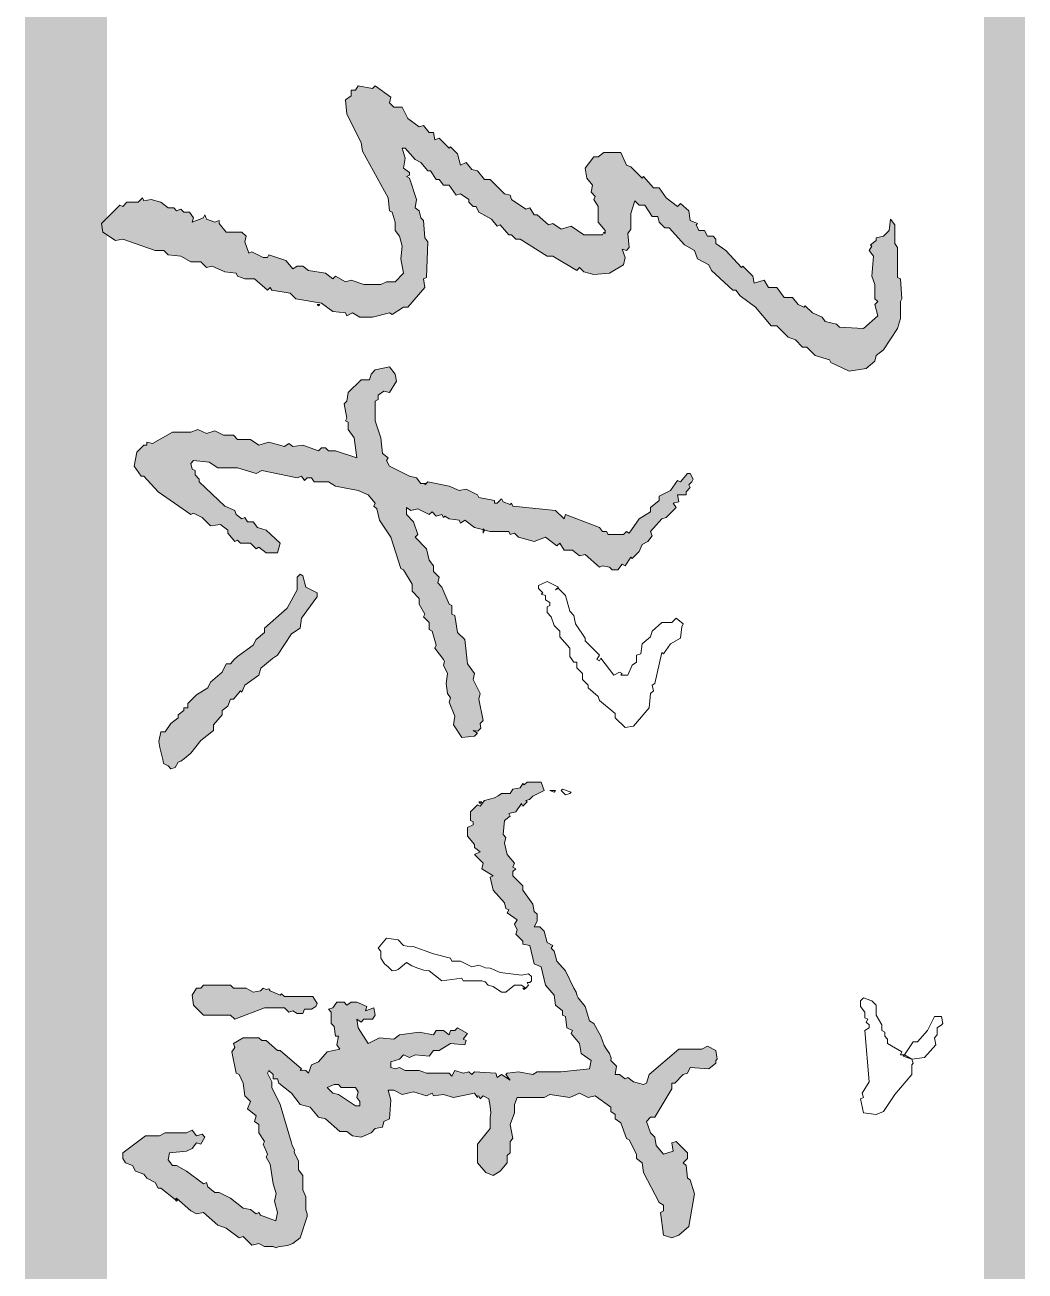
# Model space of a CAD drawing. Extents: x -518115 to 1124316, y -209821 to 1628073.
# Drawn here: x 1062371.8 to 1062585, y -173200 to -172934.7 of the extents above; entities that cross this region are included whole.
import ezdxf

# ---------------------------------------------------------------- set-up
doc = ezdxf.new("R2010")
doc.units = 0
doc.header["$LTSCALE"] = 1000
doc.header["$MEASUREMENT"] = 0
doc.layers.add('图框', color=140, linetype='Continuous')
doc.layers.add('签名', color=7, linetype='Continuous', lineweight=18)

# ---------------------------------------------------------------- blocks, each defined once
blk = doc.blocks.new('GFDDDDRG')
at = {"layer": '签名'}
h = blk.add_hatch(color=2, dxfattribs=at)
h.dxf.hatch_style = 1
h.paths.add_polyline_path([(897647.21, -158509.95), (897647.82, -158515.39), (897649.03, -158516), (897650.24, -158520.23), (897650.24, -158523.86), (897652.05, -158526.28), (897653.26, -158530.51), (897652.65, -158535.96), (897653.86, -158542.01), (897650.24, -158545.63), (897646.61, -158545.63), (897644.19, -158546.84), (897636.93, -158546.84), (897631.49, -158545.03), (897629.07, -158545.63), (897624.83, -158543.21), (897623.62, -158544.42), (897620.6, -158542.01), (897613.34, -158540.8), (897610.92, -158538.98), (897608.5, -158538.98), (897606.69, -158540.19), (897603.67, -158536.56), (897596.41, -158534.14), (897595.8, -158535.35), (897593.99, -158535.35), (897589.15, -158532.93), (897587.94, -158533.54), (897586.13, -158528.7), (897586.73, -158526.28), (897584.92, -158524.47), (897578.26, -158524.47), (897574.45, -158519.89), (897573.43, -158520.23), (897568.3, -158518.52), (897563.75, -158520.23), (897564.35, -158518.42), (897562.54, -158516), (897560.12, -158516), (897558.91, -158514.79), (897557.1, -158515.39), (897555.89, -158514.18), (897553.47, -158514.18), (897550.44, -158511.77), (897546.21, -158510.56), (897543.19, -158511.16), (897542.58, -158509.95), (897540.77, -158511.77), (897535.93, -158511.77), (897534.11, -158513.58), (897532.9, -158512.97), (897525.04, -158520.84), (897525.65, -158524.47), (897531.09, -158528.09), (897534.11, -158527.49), (897548.02, -158532.33), (897551.65, -158532.33), (897553.47, -158534.14), (897558.91, -158534.75), (897563.14, -158537.17), (897567.38, -158537.17), (897569.8, -158539.59), (897572.22, -158538.98), (897577.66, -158541.4), (897582.5, -158542.01), (897583.1, -158543.21), (897586.13, -158544.42), (897590.36, -158544.42), (897595.8, -158549.26), (897597.01, -158548.05), (897597.62, -158549.26), (897605.48, -158550.47), (897607.9, -158552.89), (897618.79, -158554.71), (897623.62, -158558.33), (897629.07, -158558.94), (897629.67, -158560.15), (897632.09, -158558.94), (897635.12, -158560.75), (897640.56, -158560.75), (897647.82, -158558.94), (897649.03, -158559.54), (897653.86, -158556.52), (897655.68, -158556.52), (897662.94, -158548.05), (897662.33, -158544.42), (897663.54, -158543.82), (897664.15, -158528.7), (897662.94, -158526.89), (897662.33, -158519.63), (897661.12, -158518.42), (897660.52, -158515.39), (897658.7, -158514.18), (897659.31, -158510.56), (897656.28, -158501.48), (897655.07, -158500.88), (897656.28, -158500.27), (897656.28, -158499.06), (897653.86, -158497.25), (897654.47, -158493.02), (897653.26, -158488.78), (897654.47, -158488.78), (897658.7, -158493.62), (897661.12, -158494.83), (897664.15, -158498.46), (897665.36, -158498.46), (897667.77, -158502.09), (897668.98, -158502.09), (897670.8, -158504.51), (897673.22, -158504.51), (897676.24, -158508.74), (897678.06, -158508.14), (897681.69, -158510.56), (897681.69, -158511.77), (897683.5, -158513.58), (897684.71, -158513.58), (897685.92, -158516), (897691.36, -158519.02), (897693.78, -158522.05), (897694.99, -158521.44), (897698.62, -158525.68), (897699.83, -158525.68), (897701.64, -158527.49), (897703.46, -158527.49), (897714.95, -158534.75), (897717.37, -158534.75), (897727.65, -158540.8), (897728.86, -158539.59), (897730.67, -158541.4), (897734.91, -158542.61), (897741.56, -158542.01), (897747.61, -158538.38), (897748.21, -158535.35), (897747, -158531.72), (897748.82, -158532.33), (897750.03, -158531.12), (897749.42, -158525.07), (897750.63, -158523.26), (897750.63, -158516.6), (897752.45, -158511.16), (897754.26, -158512.97), (897756.68, -158512.97), (897759.7, -158517.81), (897762.12, -158517.81), (897762.73, -158520.23), (897765.15, -158522.65), (897766.96, -158522.65), (897773.61, -158529.91), (897777.85, -158532.33), (897779.06, -158535.96), (897783.9, -158538.38), (897785.11, -158540.8), (897794.18, -158549.26), (897795.39, -158549.26), (897797.2, -158551.68), (897803.85, -158556.52), (897810.51, -158564.38), (897812.93, -158564.38), (897817.77, -158569.22), (897820.79, -158570.43), (897823.81, -158573.45), (897825.63, -158573.45), (897829.26, -158577.08), (897835.3, -158578.9), (897835.91, -158580.11), (897843.77, -158583.74), (897851.03, -158582.53), (897854.66, -158579.5), (897855.26, -158577.08), (897858.29, -158574.66), (897864.33, -158565.59), (897865.54, -158561.36), (897865.54, -158554.1), (897866.15, -158552.89), (897865.54, -158544.42), (897864.33, -158543.82), (897864.33, -158531.12), (897863.13, -158529.3), (897863.13, -158521.44), (897861.31, -158519.02), (897860.71, -158523.86), (897858.29, -158526.28), (897855.26, -158526.89), (897855.26, -158528.09), (897852.84, -158529.91), (897853.45, -158530.51), (897852.24, -158532.33), (897854.05, -158534.75), (897853.45, -158543.21), (897854.66, -158546.84), (897854.66, -158552.89), (897855.87, -158554.1), (897854.66, -158555.31), (897855.87, -158560.15), (897849.82, -158565.59), (897839.54, -158564.99), (897838.33, -158563.78), (897833.49, -158562.57), (897832.28, -158560.75), (897828.05, -158558.94), (897825.02, -158555.92), (897824.42, -158556.52), (897822, -158555.31), (897819.58, -158552.29), (897815.95, -158552.29), (897812.93, -158548.05), (897809.3, -158548.05), (897807.48, -158545.03), (897803.25, -158546.24), (897802.65, -158543.21), (897798.41, -158538.98), (897797.81, -158539.59), (897791.15, -158532.33), (897786.92, -158529.3), (897786.92, -158527.49), (897785.71, -158526.28), (897783.29, -158526.28), (897782.08, -158523.86), (897779.66, -158523.86), (897777.92, -158520.38), (897776.03, -158519.63), (897775.43, -158515.39), (897771.8, -158512.37), (897770.59, -158513.58), (897765.75, -158509.95), (897762.73, -158505.72), (897760.31, -158505.72), (897756.08, -158500.88), (897755.47, -158501.48), (897750.63, -158496.65), (897748.82, -158496.04), (897746.4, -158490.6), (897739.14, -158490.6), (897736.72, -158492.41), (897734.91, -158492.41), (897731.28, -158497.25), (897731.88, -158501.48), (897734.3, -158504.51), (897733.7, -158507.53), (897735.51, -158509.35), (897734.91, -158510.56), (897736.72, -158513.58), (897736.72, -158520.23), (897739.75, -158523.86), (897739.75, -158525.07), (897739.14, -158524.47), (897738.54, -158525.68), (897730.67, -158525.68), (897725.23, -158522.05), (897721, -158523.26), (897717.37, -158520.84), (897715.55, -158521.44), (897710.72, -158517.21), (897709.51, -158517.21), (897707.69, -158514.18), (897705.88, -158514.79), (897699.83, -158510.56), (897699.22, -158508.74), (897696.81, -158508.14), (897690.76, -158502.09), (897688.34, -158502.09), (897685.31, -158498.46), (897682.89, -158497.85), (897680.48, -158494.83), (897678.06, -158496.04), (897676.85, -158491.2), (897673.82, -158488.18), (897673.22, -158488.78), (897668.98, -158484.55), (897667.17, -158485.15), (897666.57, -158482.13), (897664.75, -158482.13), (897662.33, -158479.11), (897660.52, -158479.71), (897655.68, -158476.08), (897653.26, -158471.24), (897649.63, -158471.24), (897647.82, -158469.43), (897648.42, -158467.01), (897641.77, -158462.17), (897640.56, -158463.38), (897634.51, -158462.17), (897633.3, -158463.99), (897631.49, -158463.99), (897631.49, -158466.41), (897629.07, -158468.22), (897629.67, -158474.27), (897635.72, -158486.36), (897636.33, -158489.99)])
h = blk.add_hatch(color=2, dxfattribs=at)
h.dxf.hatch_style = 1
h.paths.add_polyline_path([(897647.82, -158624.26), (897646.61, -158621.84), (897647.21, -158620.63), (897644.79, -158618.81), (897644.19, -158612.16), (897641.77, -158604.9), (897641.77, -158596.44), (897642.98, -158595.83), (897642.98, -158594.02), (897645.4, -158592.2), (897647.82, -158592.81), (897650.84, -158587.97), (897650.24, -158584.95), (897647.82, -158581.92), (897641.77, -158583.13), (897639.95, -158584.95), (897639.35, -158587.37), (897635.72, -158587.37), (897630.28, -158592.81), (897629.67, -158596.44), (897628.46, -158597.65), (897629.67, -158603.69), (897629.07, -158604.9), (897630.28, -158605.51), (897630.28, -158608.53), (897632.7, -158612.16), (897633.91, -158620.63), (897624.83, -158617.61), (897621.81, -158617.61), (897620.6, -158616.4), (897618.79, -158616.4), (897617.58, -158617.61), (897610.92, -158615.19), (897606.69, -158615.79), (897604.88, -158614.58), (897603.06, -158615.79), (897596.41, -158613.98), (897592.17, -158615.19), (897588.55, -158612.77), (897583.1, -158612.77), (897581.29, -158610.95), (897577.05, -158610.95), (897573.43, -158609.14), (897569.8, -158610.35), (897566.17, -158608.53), (897563.14, -158609.74), (897555.28, -158609.74), (897546.81, -158614.58), (897544.4, -158613.98), (897544.4, -158615.19), (897543.19, -158615.19), (897540.16, -158618.21), (897538.95, -158624.26), (897541.98, -158628.49), (897543.19, -158628.49), (897549.23, -158635.14), (897563.14, -158644.82), (897564.35, -158644.22), (897567.98, -158646.03), (897571.61, -158649.66), (897575.85, -158649.05), (897578.87, -158651.47), (897578.87, -158652.68), (897581.89, -158656.31), (897583.1, -158655.71), (897584.31, -158656.92), (897588.55, -158656.92), (897590.97, -158659.34), (897592.17, -158658.73), (897595.2, -158661.15), (897600.04, -158661.15), (897601.25, -158656.92), (897595.2, -158651.47), (897591.57, -158650.26), (897589.76, -158647.85), (897587.34, -158647.85), (897586.13, -158646.03), (897584.92, -158646.64), (897582.5, -158644.82), (897581.89, -158643.01), (897577.66, -158641.19), (897566.77, -158630.91), (897566.77, -158629.7), (897564.96, -158627.89), (897564.96, -158626.07), (897563.75, -158625.47), (897563.14, -158623.05), (897564.35, -158621.84), (897571.01, -158622.44), (897574.64, -158624.86), (897583.1, -158624.86), (897590.97, -158627.28), (897593.38, -158626.07), (897608.5, -158629.1), (897610.32, -158628.49), (897611.53, -158630.31), (897612.74, -158629.1), (897614.55, -158629.1), (897615.76, -158630.91), (897621.81, -158630.91), (897624.83, -158632.73), (897634.51, -158634.54), (897638.74, -158636.35), (897641.77, -158639.98), (897641.16, -158641.19), (897642.37, -158642.4), (897643.58, -158647.24), (897648.42, -158654.5), (897652.65, -158667.8), (897653.86, -158668.41), (897657.49, -158674.46), (897657.49, -158677.48), (897660.52, -158680.5), (897660.52, -158682.92), (897662.94, -158687.16), (897662.33, -158688.37), (897664.75, -158690.79), (897664.75, -158693.81), (897665.96, -158694.41), (897667.77, -158700.46), (897667.17, -158701.67), (897671.28, -158707.16), (897670.8, -158708.93), (897672.61, -158712.56), (897672.01, -158716.79), (897672.61, -158721.03), (897673.82, -158722.84), (897673.22, -158724.65), (897675.64, -158730.7), (897675.03, -158734.33), (897678.66, -158739.77), (897684.1, -158739.17), (897685.31, -158737.96), (897683.5, -158736.75), (897685.52, -158737.05), (897686.73, -158735.84), (897686.52, -158733.73), (897687.73, -158732.52), (897685.92, -158723.45), (897686.52, -158721.03), (897683.5, -158714.98), (897684.1, -158712.56), (897681.08, -158708.33), (897679.87, -158698.04), (897676.85, -158695.02), (897675.64, -158687.76), (897674.43, -158687.16), (897674.43, -158683.53), (897673.22, -158682.92), (897670.19, -158675.67), (897668.38, -158673.85), (897668.98, -158671.43), (897666.57, -158669.01), (897666.57, -158666.59), (897664.75, -158664.17), (897663.54, -158659.34), (897658.7, -158654.5), (897659.91, -158653.29), (897658.1, -158647.85), (897655.07, -158644.82), (897655.07, -158641.8), (897656.89, -158643.01), (897659.91, -158642.4), (897664.75, -158644.82), (897665.96, -158643.61), (897667.77, -158645.43), (897670.19, -158644.82), (897670.8, -158646.03), (897671.4, -158645.43), (897673.22, -158646.64), (897677.45, -158647.24), (897678.06, -158648.45), (897679.87, -158647.24), (897684.1, -158650.26), (897687.73, -158651.25), (897687.73, -158650.87), (897688.26, -158651.4), (897690.76, -158652.08), (897698.62, -158652.08), (897699.22, -158653.29), (897701.04, -158652.68), (897702.85, -158654.5), (897709.51, -158656.31), (897714.34, -158654.5), (897719.18, -158658.13), (897720.39, -158656.92), (897722.21, -158659.94), (897725.84, -158659.94), (897728.86, -158662.36), (897731.28, -158661.76), (897737.33, -158667.2), (897738.54, -158666.59), (897741.56, -158667.2), (897742.77, -158668.41), (897745.19, -158668.41), (897747, -158665.99), (897748.21, -158666.59), (897750.63, -158662.97), (897751.24, -158663.57), (897754.26, -158660.55), (897755.47, -158657.52), (897757.89, -158656.31), (897759.7, -158653.89), (897759.1, -158652.08), (897763.94, -158646.64), (897765.75, -158646.03), (897769.99, -158641.8), (897768.78, -158639.98), (897771.2, -158639.38), (897770.59, -158636.35), (897774.22, -158636.35), (897774.22, -158635.14), (897776.03, -158633.33), (897775.43, -158632.12), (897776.64, -158630.91), (897777.24, -158629.7), (897776.03, -158627.28), (897774.82, -158627.28), (897771.8, -158630.91), (897770.59, -158630.31), (897767.57, -158634.54), (897762.73, -158636.96), (897762.73, -158638.77), (897759.1, -158641.8), (897759.1, -158643.61), (897754.26, -158646.64), (897750.03, -158652.68), (897748.82, -158652.08), (897747.61, -158653.29), (897740.96, -158653.29), (897740.35, -158652.08), (897738.54, -158652.08), (897737.33, -158650.26), (897722.81, -158644.82), (897722.21, -158646.64), (897718.58, -158643.01), (897700.43, -158641.19), (897699.83, -158639.98), (897699.22, -158640.59), (897694.9, -158638.86), (897693.78, -158639.98), (897692.57, -158639.98), (897692.57, -158638.77), (897685.92, -158637.56), (897685.31, -158636.35), (897680.48, -158633.93), (897677.45, -158634.54), (897673.22, -158632.73), (897664.15, -158630.91), (897663.54, -158631.52), (897661.12, -158631.52), (897659.31, -158629.1), (897656.28, -158628.49)])
h = blk.add_hatch(color=2, dxfattribs=at)
h.dxf.hatch_style = 1
h.paths.add_polyline_path([(897570.4, -158718.61), (897565.56, -158721.63), (897561.93, -158725.26), (897561.93, -158727.07), (897560.12, -158727.07), (897560.12, -158728.28), (897557.7, -158730.1), (897557.7, -158731.31), (897554.68, -158733.73), (897552.26, -158737.36), (897550.44, -158737.36), (897549.55, -158741.49), (897550.01, -158744.04), (897551.23, -158749.19), (897551.54, -158750.78), (897553.47, -158751.87), (897554.68, -158753.08), (897556.49, -158752.48), (897557.76, -158750.21), (897558.94, -158749.83), (897560.4, -158748.75), (897563.14, -158746.43), (897567.38, -158740.98), (897572.82, -158736.75), (897572.82, -158734.33), (897576.45, -158730.1), (897576.45, -158728.28), (897578.87, -158726.47), (897580.08, -158723.45), (897581.29, -158723.45), (897584.31, -158719.82), (897584.92, -158720.42), (897586.13, -158717.4), (897592.17, -158713.16), (897593, -158710.28), (897594.59, -158708.93), (897598, -158706.16), (897600.04, -158704.7), (897606.09, -158695.62), (897609.71, -158693.21), (897610.32, -158688.97), (897616.97, -158679.66), (897616.97, -158678.09), (897612.13, -158675.67), (897610.92, -158670.83), (897609.71, -158670.22), (897608.5, -158671.43), (897608.5, -158676.88), (897604.27, -158684.74), (897594.59, -158693.21), (897594.59, -158695.02), (897590.97, -158698.04), (897589.76, -158700.46), (897583.1, -158705.3), (897581.56, -158706.56), (897580.08, -158708.33), (897578.26, -158708.33), (897576.45, -158711.95), (897571.61, -158716.19)])
h = blk.add_hatch(color=2, dxfattribs=at)
h.dxf.hatch_style = 1
h.paths.add_polyline_path([(897743.98, -158900.28), (897743.98, -158902.09), (897746.4, -158903.91), (897748.82, -158910.56), (897750.03, -158911.16), (897753.05, -158917.21), (897753.05, -158919.03), (897755.47, -158920.84), (897756.08, -158925.07), (897762.73, -158937.78), (897764.54, -158938.99), (897764.54, -158941.4), (897763.33, -158942.01), (897764.54, -158951.69), (897768.17, -158952.9), (897771.2, -158951.69), (897775.43, -158948.06), (897777.85, -158934.15), (897776.03, -158928.1), (897774.82, -158927.49), (897774.22, -158922.05), (897773.01, -158920.84), (897774.82, -158919.03), (897774.82, -158916.61), (897769.99, -158911.77), (897768.17, -158912.37), (897768.78, -158916), (897764.54, -158917.21), (897761.52, -158913.58), (897760.91, -158909.95), (897759.1, -158908.14), (897757.29, -158903.3), (897759.1, -158901.49), (897760.91, -158901.49), (897768.17, -158889.39), (897768.17, -158886.97), (897769.38, -158886.97), (897773.01, -158883.34), (897774.82, -158882.74), (897776.03, -158880.32), (897783.9, -158880.92), (897786.92, -158878.51), (897786.92, -158877.3), (897787.53, -158876.69), (897786.92, -158873.06), (897783.29, -158871.25), (897780.87, -158872.46), (897771.2, -158872.46), (897758.49, -158883.34), (897757.29, -158886.97), (897756.08, -158887.58), (897751.84, -158886.37), (897749.42, -158884.55), (897748.21, -158885.16), (897745.79, -158883.34), (897743.98, -158883.34), (897744.58, -158879.71), (897742.17, -158877.3), (897742.24, -158876.31), (897741.56, -158874.27), (897740.35, -158872.46), (897739.25, -158870.87), (897737.93, -158867.01), (897734.91, -158861.57), (897733.09, -158860.36), (897731.28, -158854.31), (897728.25, -158850.68), (897727.86, -158849.8), (897727.39, -158848.16), (897726.44, -158846.45), (897722.81, -158839.19), (897719.18, -158834.96), (897717.97, -158830.73), (897716.76, -158829.52), (897717.37, -158828.31), (897714.95, -158827.1), (897713.74, -158822.26), (897711.93, -158820.44), (897709.51, -158820.44), (897710.72, -158818.03), (897710.72, -158815), (897709.51, -158813.79), (897708.9, -158810.77), (897704.67, -158804.72), (897704.67, -158802.91), (897700.43, -158798.67), (897700.43, -158796.86), (897701.64, -158795.65), (897700.43, -158795.04), (897701.04, -158793.23), (897698.01, -158789.6), (897696.81, -158784.76), (897697.41, -158782.34), (897696.2, -158781.13), (897696.81, -158775.08), (897699.22, -158773.27), (897698.62, -158772.06), (897701.64, -158771.46), (897703.57, -158769.26), (897704.67, -158769.04), (897706.48, -158767.22), (897705.88, -158766.62), (897707.43, -158766.1), (897708.9, -158764.8), (897713.74, -158762.38), (897712.53, -158758.75), (897706.48, -158758.75), (897705.27, -158759.96), (897704.67, -158759.36), (897703.46, -158761.17), (897700.43, -158761.78), (897699.22, -158763.59), (897695.6, -158763.59), (897693.98, -158764.68), (897692.57, -158765.41), (897688.34, -158766.62), (897686.52, -158769.04), (897685.31, -158768.43), (897682.29, -158771.46), (897682.29, -158775.08), (897683.5, -158775.69), (897683.5, -158776.9), (897681.08, -158778.11), (897681.08, -158781.74), (897684.1, -158785.37), (897684.1, -158786.58), (897686.52, -158788.39), (897684.1, -158789.6), (897687.73, -158793.23), (897687.13, -158795.65), (897691.97, -158798.67), (897690.76, -158799.28), (897691.97, -158804.72), (897696.81, -158810.16), (897697.41, -158812.58), (897698.62, -158813.19), (897698.01, -158814.4), (897702.25, -158817.42), (897701.04, -158819.23), (897702.25, -158821.65), (897701.64, -158823.47), (897704.67, -158826.49), (897704.67, -158827.7), (897707.69, -158828.31), (897709.51, -158836.17), (897712.53, -158837.38), (897714.34, -158845.24), (897717.97, -158849.47), (897718.58, -158853.71), (897721.6, -158856.13), (897721.6, -158857.94), (897722.81, -158858.55), (897723.42, -158863.39), (897725.84, -158864.59), (897725.23, -158865.8), (897728.86, -158870.04), (897729.46, -158874.27), (897733.7, -158877.3), (897733.09, -158880.92), (897721, -158882.13), (897710.72, -158882.13), (897708.9, -158883.34), (897702.85, -158882.13), (897698.01, -158882.74), (897697.41, -158883.34), (897699.22, -158885.76), (897695.6, -158883.34), (897693.78, -158884.55), (897693.18, -158882.74), (897684.1, -158882.13), (897682.89, -158883.34), (897681.69, -158882.13), (897679.27, -158882.74), (897675.64, -158881.53), (897674.43, -158883.95), (897673.22, -158882.74), (897663.54, -158882.74), (897660.52, -158881.53), (897654.47, -158881.53), (897652.05, -158880.32), (897650.24, -158880.92), (897648.42, -158880.32), (897648.42, -158877.9), (897652.05, -158876.69), (897653.86, -158874.88), (897656.28, -158876.09), (897658.7, -158874.88), (897664.75, -158875.48), (897666.57, -158873.06), (897668.98, -158873.06), (897673.82, -158870.04), (897679.87, -158870.64), (897680.48, -158868.83), (897679.27, -158868.22), (897681.08, -158865.8), (897676.85, -158863.39), (897675.64, -158864.59), (897673.82, -158864.59), (897673.22, -158866.41), (897670.8, -158864.59), (897667.77, -158864.59), (897666.57, -158866.41), (897660.52, -158865.2), (897652.05, -158866.41), (897649.63, -158868.22), (897643.58, -158867.62), (897638.74, -158870.04), (897634.51, -158863.39), (897633.91, -158859.76), (897635.72, -158860.97), (897636.93, -158859.76), (897640.56, -158859.76), (897641.77, -158857.94), (897641.16, -158854.92), (897637.53, -158856.13), (897638.14, -158854.31), (897633.91, -158852.5), (897631.49, -158852.5), (897629.67, -158853.71), (897628.46, -158852.5), (897625.44, -158852.5), (897623.62, -158854.92), (897621.81, -158855.52), (897623.02, -158856.73), (897623.02, -158861.57), (897624.23, -158862.78), (897624.83, -158867.01), (897626.04, -158867.01), (897625.44, -158870.64), (897626.65, -158872.46), (897621.21, -158873.67), (897617.58, -158877.9), (897614.55, -158879.11), (897613.34, -158882.74), (897612.13, -158881.53), (897611.48, -158881.4), (897610.25, -158880.86), (897610.32, -158880.92), (897609.71, -158881.53), (897610.25, -158880.86), (897601.25, -158873.06), (897600.04, -158873.06), (897595.2, -158868.83), (897593.38, -158868.83), (897592.17, -158867.62), (897585.52, -158867.62), (897581.29, -158870.04), (897581.89, -158871.85), (897580.68, -158873.67), (897582.5, -158882.74), (897583.71, -158883.34), (897585.52, -158886.97), (897586.13, -158892.42), (897588.55, -158894.83), (897587.34, -158897.86), (897590.97, -158900.88), (897590.36, -158903.3), (897592.17, -158904.51), (897592.17, -158908.14), (897594.59, -158911.77), (897593.99, -158912.98), (897595.8, -158917.21), (897595.2, -158918.42), (897597.01, -158921.45), (897598.14, -158929.31), (897598.22, -158929.31), (897598.15, -158929.38), (897598.22, -158929.91), (897599.49, -158933.91), (897598.83, -158937.17), (897600.04, -158942.01), (897599.43, -158945.64), (897592.78, -158943.22), (897592.17, -158942.01), (897590.97, -158942.61), (897588.55, -158940.8), (897585.52, -158940.19), (897580.08, -158935.96), (897575.24, -158933.54), (897573.43, -158933.54), (897570.4, -158931.12), (897569.8, -158929.31), (897568.59, -158929.91), (897561.33, -158924.47), (897557.1, -158922.05), (897555.28, -158922.05), (897553.47, -158919.63), (897554.07, -158916.61), (897561.33, -158916), (897563.75, -158914.79), (897565.56, -158912.37), (897567.38, -158912.98), (897569.19, -158909.95), (897567.98, -158908.75), (897565.56, -158909.35), (897563.75, -158906.93), (897561.33, -158908.14), (897552.26, -158908.14), (897549.84, -158909.35), (897543.79, -158909.35), (897534.11, -158916.61), (897534.11, -158919.03), (897535.32, -158920.84), (897538.35, -158922.05), (897539.56, -158924.47), (897543.19, -158925.68), (897544.4, -158927.49), (897548.02, -158929.31), (897549.23, -158931.73), (897550.44, -158931.73), (897556.49, -158936.57), (897557.1, -158935.96), (897563.14, -158941.4), (897565.56, -158942.61), (897568.59, -158942.01), (897574.64, -158947.45), (897578.26, -158948.66), (897583.71, -158952.9), (897585.52, -158952.29), (897589.15, -158955.92), (897592.17, -158955.31), (897594.59, -158956.52), (897598.22, -158956.52), (897599.38, -158957.12), (897600.31, -158956.71), (897601.25, -158956.52), (897604.33, -158956.14), (897606.69, -158955.31), (897609.71, -158952.9), (897612.74, -158943.82), (897612.74, -158942.61), (897612.15, -158940.98), (897612.13, -158940.19), (897612.13, -158935.36), (897610.92, -158932.33), (897610.92, -158926.28), (897609.11, -158923.87), (897609.11, -158920.24), (897607.29, -158916.61), (897607.18, -158916.17), (897607.29, -158915.4), (897606.32, -158913.52), (897606.09, -158912.37), (897601.25, -158896.04), (897597.62, -158888.79), (897597.62, -158886.37), (897595.8, -158882.74), (897596.41, -158881.53), (897598.22, -158883.34), (897598.22, -158885.16), (897600.04, -158885.16), (897600.64, -158886.97), (897606.09, -158891.21), (897609.71, -158896.04), (897613.95, -158897.25), (897617.58, -158901.49), (897620.6, -158902.09), (897626.65, -158907.54), (897629.67, -158907.54), (897632.09, -158909.35), (897635.72, -158909.95), (897639.95, -158908.14), (897641.77, -158906.33), (897644.79, -158905.72), (897645.4, -158903.3), (897647.82, -158902.09), (897648.42, -158894.23), (897647.21, -158890), (897649.63, -158890), (897653.26, -158891.81), (897658.1, -158890.6), (897663.54, -158892.42), (897665.96, -158891.21), (897666.57, -158892.42), (897670.8, -158891.81), (897675.03, -158893.02), (897684.1, -158891.21), (897685.31, -158893.02), (897686.52, -158893.63), (897687.73, -158892.42), (897690.15, -158893.63), (897690.73, -158896.79), (897690.96, -158899.72), (897690.76, -158901.49), (897690.76, -158906.33), (897685.31, -158912.98), (897685.31, -158920.84), (897688.94, -158925.07), (897691.97, -158926.28), (897694.99, -158924.47), (897698.01, -158920.84), (897698.01, -158917.82), (897699.22, -158916.61), (897699.22, -158911.77), (897700.43, -158910.56), (897699.22, -158904.51), (897701.04, -158899.67), (897701.04, -158896.04), (897702.25, -158893.02), (897713.74, -158893.02), (897716.16, -158891.81), (897724.63, -158893.02), (897728.86, -158891.21), (897732.49, -158893.02), (897735.51, -158892.42), (897742.17, -158897.25), (897742.17, -158899.07)])
h.paths.add_polyline_path([(897635.12, -158896.65), (897633.3, -158896.65), (897626.04, -158891.81), (897623.62, -158891.21), (897621.21, -158888.79), (897624.23, -158887.58), (897626.04, -158887.58), (897627.25, -158888.79), (897633.3, -158888.79), (897634.51, -158890.6), (897633.91, -158893.02), (897635.12, -158894.83)], flags=16)
h = blk.add_hatch(color=2, dxfattribs=at)
h.dxf.hatch_style = 1
h.paths.add_polyline_path([(897581.29, -158846.45), (897580.08, -158845.24), (897568.59, -158845.24), (897567.38, -158846.45), (897565.56, -158846.45), (897563.75, -158849.47), (897564.35, -158853.71), (897568.59, -158857.94), (897580.08, -158857.94), (897581.89, -158859.76), (897594.59, -158854.92), (897603.06, -158854.92), (897604.88, -158856.73), (897606.69, -158856.13), (897608.5, -158857.34), (897610.92, -158857.34), (897611.53, -158855.52), (897614.55, -158855.52), (897616.37, -158854.31), (897616.97, -158853.1), (897615.16, -158850.08), (897603.06, -158850.08), (897601.85, -158848.87), (897601.25, -158849.47), (897595.45, -158846.99), (897595.2, -158847.06), (897593.99, -158846.45), (897592.78, -158847.66), (897589.76, -158848.27), (897586.73, -158846.45)])
at = {"layer": '图框'}
for points, const_width in [([(897509.95, -156001.93), (897509.95, -159501.93)], 35), ([(897909.95, -156001.93), (897909.95, -159501.93)], 17.5)]:
    blk.add_lwpolyline(points, dxfattribs=dict(at, const_width=const_width))
at = {"layer": '签名', "color": 2, "elevation": 4852497.23}
for points in [[(897865.54, -158554.1), (897866.15, -158552.89), (897865.54, -158544.42), (897864.33, -158543.82), (897864.33, -158531.12), (897863.13, -158529.3), (897863.13, -158521.44), (897861.31, -158519.02), (897860.71, -158523.86), (897858.29, -158526.28), (897855.26, -158526.89), (897855.26, -158528.09), (897852.84, -158529.91), (897853.45, -158530.51), (897852.24, -158532.33), (897854.05, -158534.75), (897853.45, -158543.21), (897854.66, -158546.84), (897854.66, -158552.89), (897855.87, -158554.1), (897854.66, -158555.31), (897855.87, -158560.15), (897849.82, -158565.59), (897839.54, -158564.99), (897838.33, -158563.78), (897833.49, -158562.57), (897832.28, -158560.75), (897828.05, -158558.94), (897825.02, -158555.92), (897824.42, -158556.52), (897822, -158555.31), (897819.58, -158552.29), (897815.95, -158552.29), (897812.93, -158548.05), (897809.3, -158548.05), (897807.48, -158545.03), (897803.25, -158546.24), (897802.65, -158543.21), (897798.41, -158538.98), (897797.81, -158539.59), (897791.15, -158532.33), (897786.92, -158529.3), (897786.92, -158527.49), (897785.71, -158526.28), (897783.29, -158526.28), (897782.08, -158523.86), (897779.66, -158523.86), (897778.45, -158521.44), (897779.06, -158520.84), (897776.03, -158519.63), (897775.43, -158515.39), (897771.8, -158512.37), (897770.59, -158513.58), (897765.75, -158509.95), (897762.73, -158505.72), (897760.31, -158505.72), (897756.08, -158500.88), (897755.47, -158501.48), (897750.63, -158496.65), (897748.82, -158496.04), (897746.4, -158490.6), (897739.14, -158490.6), (897736.72, -158492.41), (897734.91, -158492.41), (897731.28, -158497.25), (897731.88, -158501.48), (897734.3, -158504.51), (897733.7, -158507.53), (897735.51, -158509.35), (897734.91, -158510.56), (897736.72, -158513.58), (897736.72, -158520.23), (897739.75, -158523.86), (897739.75, -158525.07), (897739.14, -158524.47), (897738.54, -158525.68), (897730.67, -158525.68), (897725.23, -158522.05), (897721, -158523.26), (897717.37, -158520.84), (897715.55, -158521.44), (897710.72, -158517.21), (897709.51, -158517.21), (897707.69, -158514.18), (897705.88, -158514.79), (897699.83, -158510.56), (897699.22, -158508.74), (897696.81, -158508.14), (897690.76, -158502.09), (897688.34, -158502.09), (897685.31, -158498.46), (897682.89, -158497.85), (897680.48, -158494.83), (897678.06, -158496.04), (897676.85, -158491.2), (897673.82, -158488.18), (897673.22, -158488.78), (897668.98, -158484.55), (897667.17, -158485.15), (897666.57, -158482.13), (897664.75, -158482.13), (897662.33, -158479.11), (897660.52, -158479.71), (897655.68, -158476.08), (897653.26, -158471.24), (897649.63, -158471.24), (897647.82, -158469.43), (897648.42, -158467.01), (897641.77, -158462.17), (897640.56, -158463.38), (897634.51, -158462.17), (897633.3, -158463.99), (897631.49, -158463.99), (897631.49, -158466.41), (897629.07, -158468.22), (897629.67, -158474.27), (897635.72, -158486.36), (897636.33, -158489.99), (897647.21, -158509.95), (897647.82, -158515.39), (897649.03, -158516), (897650.24, -158520.23), (897650.24, -158523.86), (897652.05, -158526.28), (897653.26, -158530.51), (897652.65, -158535.96), (897653.86, -158542.01), (897650.24, -158545.63), (897646.61, -158545.63), (897644.19, -158546.84), (897636.93, -158546.84), (897631.49, -158545.03), (897629.07, -158545.63), (897624.83, -158543.21), (897623.62, -158544.42), (897620.6, -158542.01), (897613.34, -158540.8), (897610.92, -158538.98), (897608.5, -158538.98), (897606.69, -158540.19), (897603.67, -158536.56), (897596.41, -158534.14), (897595.8, -158535.35), (897593.99, -158535.35), (897589.15, -158532.93), (897587.94, -158533.54), (897586.13, -158528.7), (897586.73, -158526.28), (897584.92, -158524.47), (897578.26, -158524.47), (897575.24, -158520.84), (897575.24, -158519.63), (897573.43, -158520.23), (897569.8, -158519.02), (897569.19, -158517.21), (897568.59, -158518.42), (897563.75, -158520.23), (897564.35, -158518.42), (897562.54, -158516), (897560.12, -158516), (897558.91, -158514.79), (897557.1, -158515.39), (897555.89, -158514.18), (897553.47, -158514.18), (897550.44, -158511.77), (897546.21, -158510.56), (897543.19, -158511.16), (897542.58, -158509.95), (897540.77, -158511.77), (897535.93, -158511.77), (897534.11, -158513.58), (897532.9, -158512.97), (897525.04, -158520.84), (897525.65, -158524.47), (897531.09, -158528.09), (897534.11, -158527.49), (897548.02, -158532.33), (897551.65, -158532.33), (897553.47, -158534.14), (897558.91, -158534.75), (897563.14, -158537.17), (897567.38, -158537.17), (897569.8, -158539.59), (897572.22, -158538.98), (897577.66, -158541.4), (897582.5, -158542.01), (897583.1, -158543.21), (897586.13, -158544.42), (897590.36, -158544.42), (897595.8, -158549.26), (897597.01, -158548.05), (897597.62, -158549.26), (897605.48, -158550.47), (897607.9, -158552.89), (897618.79, -158554.71), (897623.62, -158558.33), (897629.07, -158558.94), (897629.67, -158560.15), (897632.09, -158558.94), (897635.12, -158560.75), (897640.56, -158560.75), (897647.82, -158558.94), (897649.03, -158559.54), (897653.86, -158556.52), (897655.68, -158556.52), (897662.94, -158548.05), (897662.33, -158544.42), (897663.54, -158543.82), (897664.15, -158528.7), (897662.94, -158526.89), (897662.33, -158519.63), (897661.12, -158518.42), (897660.52, -158515.39), (897658.7, -158514.18), (897659.31, -158510.56), (897656.28, -158501.48), (897655.07, -158500.88), (897656.28, -158500.27), (897656.28, -158499.06), (897653.86, -158497.25), (897654.47, -158493.02), (897653.26, -158488.78), (897654.47, -158488.78), (897658.7, -158493.62), (897661.12, -158494.83), (897664.15, -158498.46), (897665.36, -158498.46), (897667.77, -158502.09), (897668.98, -158502.09), (897670.8, -158504.51), (897673.22, -158504.51), (897676.24, -158508.74), (897678.06, -158508.14), (897681.69, -158510.56), (897681.69, -158511.77), (897683.5, -158513.58), (897684.71, -158513.58), (897685.92, -158516), (897691.36, -158519.02), (897693.78, -158522.05), (897694.99, -158521.44), (897698.62, -158525.68), (897699.83, -158525.68), (897701.64, -158527.49), (897703.46, -158527.49), (897714.95, -158534.75), (897717.37, -158534.75), (897727.65, -158540.8), (897728.86, -158539.59), (897730.67, -158541.4), (897734.91, -158542.61), (897741.56, -158542.01), (897747.61, -158538.38), (897748.21, -158535.35), (897747, -158531.72), (897748.82, -158532.33), (897750.03, -158531.12), (897749.42, -158525.07), (897750.63, -158523.26), (897750.63, -158516.6), (897752.45, -158511.16), (897754.26, -158512.97), (897756.68, -158512.97), (897759.7, -158517.81), (897762.12, -158517.81), (897762.73, -158520.23), (897765.15, -158522.65), (897766.96, -158522.65), (897773.61, -158529.91), (897777.85, -158532.33), (897779.06, -158535.96), (897783.9, -158538.38), (897785.11, -158540.8), (897794.18, -158549.26), (897795.39, -158549.26), (897797.2, -158551.68), (897803.85, -158556.52), (897810.51, -158564.38), (897812.93, -158564.38), (897817.77, -158569.22), (897820.79, -158570.43), (897823.81, -158573.45), (897825.63, -158573.45), (897829.26, -158577.08), (897835.3, -158578.9), (897835.91, -158580.11), (897843.77, -158583.74), (897851.03, -158582.53), (897854.66, -158579.5), (897855.26, -158577.08), (897858.29, -158574.66), (897864.33, -158565.59), (897865.54, -158561.36), (897865.54, -158554.1)], [(897617.58, -158555.92), (897618.18, -158555.31), (897616.97, -158555.31), (897617.58, -158555.92)], [(897776.64, -158630.91), (897777.24, -158629.7), (897776.03, -158627.28), (897774.82, -158627.28), (897771.8, -158630.91), (897770.59, -158630.31), (897767.57, -158634.54), (897762.73, -158636.96), (897762.73, -158638.77), (897759.1, -158641.8), (897759.1, -158643.61), (897754.26, -158646.64), (897750.03, -158652.68), (897748.82, -158652.08), (897747.61, -158653.29), (897740.96, -158653.29), (897740.35, -158652.08), (897738.54, -158652.08), (897737.33, -158650.26), (897722.81, -158644.82), (897722.21, -158646.64), (897718.58, -158643.01), (897700.43, -158641.19), (897699.83, -158639.98), (897699.22, -158640.59), (897696.2, -158639.38), (897695.6, -158638.17), (897693.78, -158639.98), (897692.57, -158639.98), (897692.57, -158638.77), (897685.92, -158637.56), (897685.31, -158636.35), (897680.48, -158633.93), (897677.45, -158634.54), (897673.22, -158632.73), (897664.15, -158630.91), (897662.94, -158632.12), (897662.94, -158632.12), (897663.54, -158631.52), (897661.12, -158631.52), (897659.31, -158629.1), (897656.28, -158628.49), (897647.82, -158624.26), (897646.61, -158621.84), (897647.21, -158620.63), (897644.79, -158618.81), (897644.19, -158612.16), (897641.77, -158604.9), (897641.77, -158596.44), (897642.98, -158595.83), (897642.98, -158594.02), (897645.4, -158592.2), (897647.82, -158592.81), (897650.84, -158587.97), (897650.24, -158584.95), (897647.82, -158581.92), (897641.77, -158583.13), (897639.95, -158584.95), (897639.35, -158587.37), (897635.72, -158587.37), (897630.28, -158592.81), (897629.67, -158596.44), (897628.46, -158597.65), (897629.67, -158603.69), (897629.07, -158604.9), (897630.28, -158605.51), (897630.28, -158608.53), (897632.7, -158612.16), (897633.91, -158620.63), (897624.83, -158617.61), (897621.81, -158617.61), (897620.6, -158616.4), (897618.79, -158616.4), (897617.58, -158617.61), (897610.92, -158615.19), (897606.69, -158615.79), (897604.88, -158614.58), (897603.06, -158615.79), (897596.41, -158613.98), (897592.17, -158615.19), (897588.55, -158612.77), (897583.1, -158612.77), (897581.29, -158610.95), (897577.05, -158610.95), (897573.43, -158609.14), (897569.8, -158610.35), (897566.17, -158608.53), (897563.14, -158609.74), (897555.28, -158609.74), (897546.81, -158614.58), (897544.4, -158613.98), (897544.4, -158615.19), (897543.19, -158615.19), (897540.16, -158618.21), (897538.95, -158624.26), (897541.98, -158628.49), (897543.19, -158628.49), (897549.23, -158635.14), (897563.14, -158644.82), (897564.35, -158644.22), (897567.98, -158646.03), (897571.61, -158649.66), (897575.85, -158649.05), (897578.87, -158651.47), (897578.87, -158652.68), (897581.89, -158656.31), (897583.1, -158655.71), (897584.31, -158656.92), (897588.55, -158656.92), (897590.97, -158659.34), (897592.17, -158658.73), (897595.2, -158661.15), (897600.04, -158661.15), (897601.25, -158656.92), (897595.2, -158651.47), (897591.57, -158650.26), (897589.76, -158647.85), (897587.34, -158647.85), (897586.13, -158646.03), (897584.92, -158646.64), (897582.5, -158644.82), (897581.89, -158643.01), (897577.66, -158641.19), (897566.77, -158630.91), (897566.77, -158629.7), (897564.96, -158627.89), (897564.96, -158626.07), (897563.75, -158625.47), (897563.14, -158623.05), (897564.35, -158621.84), (897571.01, -158622.44), (897574.64, -158624.86), (897583.1, -158624.86), (897590.97, -158627.28), (897593.38, -158626.07), (897608.5, -158629.1), (897610.32, -158628.49), (897611.53, -158630.31), (897612.74, -158629.1), (897614.55, -158629.1), (897615.76, -158630.91), (897621.81, -158630.91), (897624.83, -158632.73), (897634.51, -158634.54), (897638.74, -158636.35), (897641.77, -158639.98), (897641.16, -158641.19), (897642.37, -158642.4), (897643.58, -158647.24), (897648.42, -158654.5), (897652.65, -158667.8), (897653.86, -158668.41), (897657.49, -158674.46), (897657.49, -158677.48), (897660.52, -158680.5), (897660.52, -158682.92), (897662.94, -158687.16), (897662.33, -158688.37), (897664.75, -158690.79), (897664.75, -158693.81), (897665.96, -158694.41), (897667.77, -158700.46), (897667.17, -158701.67), (897670.8, -158706.51), (897671.21, -158707.44), (897670.8, -158708.93), (897672.61, -158712.56), (897672.01, -158716.79), (897672.61, -158721.03), (897673.82, -158722.84), (897673.22, -158724.65), (897675.64, -158730.7), (897675.03, -158734.33), (897678.66, -158739.77), (897684.1, -158739.17), (897685.31, -158737.96), (897683.5, -158736.75), (897685.52, -158737.05), (897686.73, -158735.84), (897686.52, -158733.73), (897687.73, -158732.52), (897685.92, -158723.45), (897686.52, -158721.03), (897683.5, -158714.98), (897684.1, -158712.56), (897681.08, -158708.33), (897679.87, -158698.04), (897676.85, -158695.02), (897675.64, -158687.76), (897674.43, -158687.16), (897674.43, -158683.53), (897673.22, -158682.92), (897670.19, -158675.67), (897668.38, -158673.85), (897668.98, -158671.43), (897666.57, -158669.01), (897666.57, -158666.59), (897664.75, -158664.17), (897663.54, -158659.34), (897658.7, -158654.5), (897659.91, -158653.29), (897658.1, -158647.85), (897655.07, -158644.82), (897655.07, -158641.8), (897656.89, -158643.01), (897659.91, -158642.4), (897664.75, -158644.82), (897665.96, -158643.61), (897667.77, -158645.43), (897670.19, -158644.82), (897670.8, -158646.03), (897671.4, -158645.43), (897673.22, -158646.64), (897677.45, -158647.24), (897678.06, -158648.45), (897679.87, -158647.24), (897684.1, -158650.26), (897690.76, -158652.08), (897698.62, -158652.08), (897699.22, -158653.29), (897701.04, -158652.68), (897702.85, -158654.5), (897709.51, -158656.31), (897714.34, -158654.5), (897719.18, -158658.13), (897720.39, -158656.92), (897722.21, -158659.94), (897725.84, -158659.94), (897728.86, -158662.36), (897731.28, -158661.76), (897737.33, -158667.2), (897738.54, -158666.59), (897741.56, -158667.2), (897742.77, -158668.41), (897745.19, -158668.41), (897747, -158665.99), (897748.21, -158666.59), (897750.63, -158662.97), (897751.24, -158663.57), (897754.26, -158660.55), (897755.47, -158657.52), (897757.89, -158656.31), (897759.7, -158653.89), (897759.1, -158652.08), (897763.94, -158646.64), (897765.75, -158646.03), (897769.99, -158641.8), (897768.78, -158639.98), (897771.2, -158639.38), (897770.59, -158636.35), (897774.22, -158636.35), (897774.22, -158635.14), (897776.03, -158633.33), (897775.43, -158632.12), (897776.64, -158630.91)], [(897687.73, -158652.68), (897688.34, -158651.47), (897687.73, -158650.87), (897687.73, -158652.68)], [(897616.37, -158680.5), (897616.97, -158679.9), (897616.97, -158678.09), (897612.13, -158675.67), (897610.92, -158670.83), (897609.71, -158670.22), (897608.5, -158671.43), (897608.5, -158676.88), (897604.27, -158684.74), (897594.59, -158693.21), (897594.59, -158695.02), (897590.97, -158698.04), (897589.76, -158700.46), (897583.1, -158705.3), (897581.56, -158706.56), (897580.08, -158708.33), (897578.26, -158708.33), (897576.45, -158711.95), (897571.61, -158716.19), (897570.4, -158718.61), (897565.56, -158721.63), (897561.93, -158725.26), (897561.93, -158727.07), (897560.12, -158727.07), (897560.12, -158728.28), (897557.7, -158730.1), (897557.7, -158731.31), (897554.68, -158733.73), (897552.26, -158737.36), (897550.44, -158737.36), (897549.55, -158741.49), (897550.01, -158744.04), (897551.23, -158749.19), (897551.54, -158750.78), (897553.47, -158751.87), (897553.47, -158751.87), (897554.68, -158753.08), (897556.49, -158752.48), (897557.76, -158750.21), (897558.94, -158749.83), (897560.4, -158748.75), (897563.14, -158746.43), (897567.38, -158740.98), (897572.82, -158736.75), (897572.82, -158734.33), (897576.45, -158730.1), (897576.45, -158728.28), (897578.87, -158726.47), (897580.08, -158723.45), (897581.29, -158723.45), (897584.31, -158719.82), (897584.92, -158720.42), (897586.13, -158717.4), (897592.17, -158713.16), (897593, -158710.28), (897594.59, -158708.93), (897598, -158706.16), (897600.04, -158704.7), (897606.09, -158695.62), (897609.71, -158693.21), (897610.32, -158688.97), (897616.37, -158680.5)], [(897772.41, -158692.6), (897773.01, -158691.39), (897769.99, -158688.97), (897768.17, -158690.79), (897763.94, -158690.79), (897759.7, -158694.41), (897759.1, -158696.83), (897755.47, -158699.86), (897754.87, -158704.09), (897753.05, -158704.7), (897753.05, -158707.72), (897751.24, -158708.93), (897749.42, -158713.16), (897746.4, -158713.16), (897747, -158712.56), (897745.79, -158711.95), (897743.37, -158713.16), (897737.93, -158705.91), (897737.33, -158707.12), (897736.12, -158706.51), (897737.33, -158704.7), (897731.28, -158698.65), (897731.28, -158697.44), (897727.05, -158691.39), (897726.44, -158687.76), (897724.63, -158685.95), (897722.81, -158679.29), (897719.79, -158676.27), (897718.58, -158676.88), (897719.79, -158675.67), (897714.95, -158673.25), (897711.32, -158675.06), (897711.32, -158676.27), (897713.13, -158678.09), (897712.53, -158678.69), (897714.34, -158679.29), (897714.34, -158681.11), (897716.16, -158682.32), (897716.16, -158683.53), (897714.95, -158684.13), (897714.95, -158686.55), (897716.76, -158688.37), (897717.97, -158692), (897720.39, -158694.41), (897720.39, -158696.83), (897724.63, -158701.67), (897724.63, -158705.3), (897726.44, -158707.72), (897727.65, -158707.72), (897727.65, -158710.14), (897730.07, -158712.56), (897730.07, -158714.98), (897732.49, -158717.4), (897732.49, -158718.61), (897736.72, -158722.24), (897737.33, -158724.05), (897743.98, -158729.49), (897743.98, -158731.31), (897748.21, -158735.54), (897751.84, -158734.94), (897758.49, -158727.07), (897759.1, -158721.03), (897760.31, -158719.82), (897759.7, -158717.4), (897760.91, -158716.79), (897763.94, -158703.49), (897764.54, -158704.09), (897767.57, -158699.86), (897771.8, -158697.44), (897772.41, -158692.6)], [(897786.92, -158877.3), (897787.53, -158876.69), (897786.92, -158873.06), (897783.29, -158871.25), (897780.87, -158872.46), (897771.2, -158872.46), (897758.49, -158883.34), (897757.29, -158886.97), (897756.08, -158887.58), (897751.84, -158886.37), (897749.42, -158884.55), (897748.21, -158885.16), (897745.79, -158883.34), (897743.98, -158883.34), (897744.58, -158879.71), (897742.17, -158877.3), (897742.24, -158876.31), (897741.56, -158874.27), (897740.35, -158872.46), (897739.25, -158870.87), (897737.93, -158867.01), (897734.91, -158861.57), (897733.09, -158860.36), (897731.28, -158854.31), (897728.25, -158850.68), (897727.86, -158849.8), (897727.39, -158848.16), (897726.44, -158846.45), (897722.81, -158839.19), (897719.18, -158834.96), (897717.97, -158830.73), (897716.76, -158829.52), (897717.37, -158828.31), (897714.95, -158827.1), (897713.74, -158822.26), (897711.93, -158820.44), (897709.51, -158820.44), (897710.72, -158818.03), (897710.72, -158815), (897709.51, -158813.79), (897708.9, -158810.77), (897704.67, -158804.72), (897704.67, -158802.91), (897700.43, -158798.67), (897700.43, -158796.86), (897701.64, -158795.65), (897700.43, -158795.04), (897701.04, -158793.23), (897698.01, -158789.6), (897696.81, -158784.76), (897697.41, -158782.34), (897696.2, -158781.13), (897696.81, -158775.08), (897699.22, -158773.27), (897698.62, -158772.06), (897701.64, -158771.46), (897704.06, -158767.83), (897704.67, -158769.04), (897706.48, -158767.22), (897705.88, -158766.62), (897707.43, -158766.1), (897708.9, -158764.8), (897713.74, -158762.38), (897712.53, -158758.75), (897706.48, -158758.75), (897705.27, -158759.96), (897704.67, -158759.36), (897703.46, -158761.17), (897700.43, -158761.78), (897699.22, -158763.59), (897695.6, -158763.59), (897694.2, -158764.56), (897692.57, -158765.41), (897688.34, -158766.62), (897686.52, -158769.04), (897685.31, -158768.43), (897682.29, -158771.46), (897682.29, -158775.08), (897683.5, -158775.69), (897683.5, -158776.9), (897681.08, -158778.11), (897681.08, -158781.74), (897684.1, -158785.37), (897684.1, -158786.58), (897686.52, -158788.39), (897684.1, -158789.6), (897687.73, -158793.23), (897687.13, -158795.65), (897691.97, -158798.67), (897690.76, -158799.28), (897691.97, -158804.72), (897696.81, -158810.16), (897697.41, -158812.58), (897698.62, -158813.19), (897698.01, -158814.4), (897702.25, -158817.42), (897701.04, -158819.23), (897702.25, -158821.65), (897701.64, -158823.47), (897704.67, -158826.49), (897704.67, -158827.7), (897707.69, -158828.31), (897709.51, -158836.17), (897712.53, -158837.38), (897714.34, -158845.24), (897717.97, -158849.47), (897718.58, -158853.71), (897721.6, -158856.13), (897721.6, -158857.94), (897722.81, -158858.55), (897723.42, -158863.39), (897725.84, -158864.59), (897725.23, -158865.8), (897728.86, -158870.04), (897729.46, -158874.27), (897733.7, -158877.3), (897733.09, -158880.92), (897721, -158882.13), (897710.72, -158882.13), (897708.9, -158883.34), (897702.85, -158882.13), (897698.01, -158882.74), (897697.41, -158883.34), (897699.22, -158885.76), (897695.6, -158883.34), (897693.78, -158884.55), (897693.18, -158882.74), (897684.1, -158882.13), (897682.89, -158883.34), (897681.69, -158882.13), (897679.27, -158882.74), (897675.64, -158881.53), (897674.43, -158883.95), (897673.22, -158882.74), (897663.54, -158882.74), (897660.52, -158881.53), (897654.47, -158881.53), (897652.05, -158880.32), (897650.24, -158880.92), (897648.42, -158880.32), (897648.42, -158877.9), (897652.05, -158876.69), (897653.86, -158874.88), (897656.28, -158876.09), (897658.7, -158874.88), (897664.75, -158875.48), (897666.57, -158873.06), (897668.98, -158873.06), (897673.82, -158870.04), (897679.87, -158870.64), (897680.48, -158868.83), (897679.27, -158868.22), (897681.08, -158865.8), (897676.85, -158863.39), (897675.64, -158864.59), (897673.82, -158864.59), (897673.22, -158866.41), (897670.8, -158864.59), (897667.77, -158864.59), (897666.57, -158866.41), (897660.52, -158865.2), (897652.05, -158866.41), (897649.63, -158868.22), (897643.58, -158867.62), (897638.74, -158870.04), (897634.51, -158863.39), (897633.91, -158859.76), (897635.72, -158860.97), (897636.93, -158859.76), (897640.56, -158859.76), (897641.77, -158857.94), (897641.16, -158854.92), (897637.53, -158856.13), (897638.14, -158854.31), (897633.91, -158852.5), (897631.49, -158852.5), (897629.67, -158853.71), (897628.46, -158852.5), (897625.44, -158852.5), (897623.62, -158854.92), (897621.81, -158855.52), (897623.02, -158856.73), (897623.02, -158861.57), (897624.23, -158862.78), (897624.83, -158867.01), (897626.04, -158867.01), (897625.44, -158870.64), (897626.65, -158872.46), (897621.21, -158873.67), (897617.58, -158877.9), (897614.55, -158879.11), (897613.34, -158882.74), (897612.13, -158881.53), (897611.48, -158881.4), (897609.71, -158881.53), (897610.32, -158880.92), (897601.25, -158873.06), (897600.04, -158873.06), (897595.2, -158868.83), (897593.38, -158868.83), (897592.17, -158867.62), (897585.52, -158867.62), (897581.29, -158870.04), (897581.89, -158871.85), (897580.68, -158873.67), (897582.5, -158882.74), (897583.71, -158883.34), (897585.52, -158886.97), (897586.13, -158892.42), (897588.55, -158894.83), (897587.34, -158897.86), (897590.97, -158900.88), (897590.36, -158903.3), (897592.17, -158904.51), (897592.17, -158908.14), (897594.59, -158911.77), (897593.99, -158912.98), (897595.8, -158917.21), (897595.2, -158918.42), (897597.01, -158921.45), (897598.22, -158929.91), (897599.49, -158933.91), (897598.83, -158937.17), (897600.04, -158942.01), (897599.43, -158945.64), (897592.78, -158943.22), (897592.17, -158942.01), (897590.97, -158942.61), (897588.55, -158940.8), (897585.52, -158940.19), (897580.08, -158935.96), (897575.24, -158933.54), (897573.43, -158933.54), (897570.4, -158931.12), (897569.8, -158929.31), (897568.59, -158929.91), (897561.33, -158924.47), (897557.1, -158922.05), (897555.28, -158922.05), (897553.47, -158919.63), (897554.07, -158916.61), (897561.33, -158916), (897563.75, -158914.79), (897565.56, -158912.37), (897567.38, -158912.98), (897569.19, -158909.95), (897567.98, -158908.75), (897565.56, -158909.35), (897563.75, -158906.93), (897561.33, -158908.14), (897552.26, -158908.14), (897549.84, -158909.35), (897543.79, -158909.35), (897534.11, -158916.61), (897534.11, -158919.03), (897535.32, -158920.84), (897538.35, -158922.05), (897539.56, -158924.47), (897543.19, -158925.68), (897544.4, -158927.49), (897548.02, -158929.31), (897549.23, -158931.73), (897550.44, -158931.73), (897556.49, -158936.57), (897557.1, -158935.96), (897563.14, -158941.4), (897565.56, -158942.61), (897568.59, -158942.01), (897574.64, -158947.45), (897578.26, -158948.66), (897583.71, -158952.9), (897585.52, -158952.29), (897589.15, -158955.92), (897592.17, -158955.31), (897594.59, -158956.52), (897598.22, -158956.52), (897599.38, -158957.12), (897600.31, -158956.71), (897601.25, -158956.52), (897604.33, -158956.14), (897606.69, -158955.31), (897609.71, -158952.9), (897612.74, -158943.82), (897612.74, -158942.61), (897612.15, -158940.98), (897612.13, -158940.19), (897612.13, -158935.36), (897610.92, -158932.33), (897610.92, -158926.28), (897609.11, -158923.87), (897609.11, -158920.24), (897607.29, -158916.61), (897607.18, -158916.17), (897607.29, -158915.4), (897606.32, -158913.52), (897606.09, -158912.37), (897601.25, -158896.04), (897597.62, -158888.79), (897597.62, -158886.37), (897595.8, -158882.74), (897596.41, -158881.53), (897598.22, -158883.34), (897598.22, -158885.16), (897600.04, -158885.16), (897600.64, -158886.97), (897606.09, -158891.21), (897609.71, -158896.04), (897613.95, -158897.25), (897617.58, -158901.49), (897620.6, -158902.09), (897626.65, -158907.54), (897629.67, -158907.54), (897632.09, -158909.35), (897635.72, -158909.95), (897639.95, -158908.14), (897641.77, -158906.33), (897644.79, -158905.72), (897645.4, -158903.3), (897647.82, -158902.09), (897648.42, -158894.23), (897647.21, -158890), (897649.63, -158890), (897653.26, -158891.81), (897658.1, -158890.6), (897663.54, -158892.42), (897665.96, -158891.21), (897666.57, -158892.42), (897670.8, -158891.81), (897675.03, -158893.02), (897684.1, -158891.21), (897685.31, -158893.02), (897684.98, -158892.52), (897685.94, -158892.39), (897685.94, -158892.39), (897686.52, -158893.63), (897687.73, -158892.42), (897690.15, -158893.63), (897690.73, -158896.79), (897690.96, -158899.72), (897690.76, -158901.49), (897690.76, -158906.33), (897685.31, -158912.98), (897685.31, -158920.84), (897688.94, -158925.07), (897691.97, -158926.28), (897694.99, -158924.47), (897698.01, -158920.84), (897698.01, -158917.82), (897699.22, -158916.61), (897699.22, -158911.77), (897700.43, -158910.56), (897699.22, -158904.51), (897701.04, -158899.67), (897701.04, -158896.04), (897702.25, -158893.02), (897713.74, -158893.02), (897716.16, -158891.81), (897724.63, -158893.02), (897728.86, -158891.21), (897732.49, -158893.02), (897735.51, -158892.42), (897742.17, -158897.25), (897742.17, -158899.07), (897743.98, -158900.28), (897743.98, -158902.09), (897746.4, -158903.91), (897748.82, -158910.56), (897750.03, -158911.16), (897753.05, -158917.21), (897753.05, -158919.03), (897755.47, -158920.84), (897756.08, -158925.07), (897762.73, -158937.78), (897764.54, -158938.99), (897764.54, -158941.4), (897763.33, -158942.01), (897764.54, -158951.69), (897768.17, -158952.9), (897771.2, -158951.69), (897775.43, -158948.06), (897777.85, -158934.15), (897776.03, -158928.1), (897774.82, -158927.49), (897774.22, -158922.05), (897773.01, -158920.84), (897774.82, -158919.03), (897774.82, -158916.61), (897769.99, -158911.77), (897768.17, -158912.37), (897768.78, -158916), (897764.54, -158917.21), (897761.52, -158913.58), (897760.91, -158909.95), (897759.1, -158908.14), (897757.29, -158903.3), (897759.1, -158901.49), (897760.91, -158901.49), (897768.17, -158889.39), (897768.17, -158886.97), (897769.38, -158886.97), (897773.01, -158883.34), (897774.82, -158882.74), (897776.03, -158880.32), (897783.9, -158880.92), (897786.92, -158878.51), (897786.92, -158877.3)], [(897724.63, -158763.59), (897725.23, -158762.99), (897721.6, -158761.78), (897721, -158762.38), (897722.81, -158764.2), (897724.63, -158763.59)], [(897686.52, -158767.83), (897687.13, -158767.22), (897685.92, -158767.22), (897686.52, -158767.83)], [(897717.97, -158762.99), (897718.58, -158762.38), (897716.16, -158762.38), (897717.97, -158762.99)], [(897707.69, -158844.03), (897708.3, -158843.43), (897708.3, -158841.61), (897707.09, -158840.4), (897704.06, -158841.01), (897694.99, -158839.8), (897690.76, -158837.98), (897688.77, -158837.89), (897685.92, -158836.77), (897682.89, -158837.38), (897678.06, -158834.96), (897674.43, -158834.96), (897673.82, -158833.75), (897666.57, -158831.94), (897657.87, -158828.72), (897657.87, -158828.72), (897656.89, -158828.91), (897653.86, -158828.31), (897651.45, -158825.89), (897646.61, -158825.28), (897642.98, -158829.52), (897644.19, -158830.73), (897644.19, -158833.75), (897645.65, -158836.11), (897647.21, -158837.38), (897649.03, -158839.19), (897650.37, -158838.96), (897651.45, -158838.59), (897655.07, -158835.56), (897657.32, -158836.93), (897659.91, -158837.98), (897662.42, -158838.88), (897664.75, -158839.19), (897670.19, -158843.43), (897678.66, -158842.22), (897679.27, -158843.43), (897687.13, -158843.43), (897688.65, -158843.77), (897689.92, -158845.25), (897691.97, -158845.85), (897695.6, -158848.27), (897697.41, -158848.27), (897701.04, -158845.24), (897704.06, -158845.24), (897705.88, -158846.45), (897707.09, -158845.24), (897706.48, -158844.03), (897707.69, -158844.03)], [(897616.37, -158854.31), (897616.97, -158853.1), (897615.16, -158850.08), (897603.06, -158850.08), (897601.85, -158848.87), (897601.25, -158849.47), (897597.01, -158847.66), (897596.41, -158846.75), (897595.2, -158847.06), (897593.99, -158846.45), (897592.78, -158847.66), (897589.76, -158848.27), (897586.73, -158846.45), (897581.29, -158846.45), (897580.08, -158845.24), (897568.59, -158845.24), (897567.38, -158846.45), (897565.56, -158846.45), (897563.75, -158849.47), (897564.35, -158853.71), (897568.59, -158857.94), (897580.08, -158857.94), (897581.89, -158859.76), (897594.59, -158854.92), (897603.06, -158854.92), (897604.88, -158856.73), (897606.69, -158856.13), (897608.5, -158857.34), (897610.92, -158857.34), (897611.53, -158855.52), (897614.55, -158855.52), (897616.37, -158854.31)], [(897705.27, -158847.06), (897705.88, -158846.45), (897704.67, -158846.45), (897705.27, -158847.06)], [(897870.38, -158879.11), (897870.99, -158878.51), (897870.38, -158876.69), (897866.75, -158875.48), (897867.36, -158874.88), (897865.54, -158874.88), (897866.15, -158873.67), (897860.1, -158870.04), (897860.1, -158868.22), (897858.89, -158867.01), (897858.89, -158865.2), (897857.68, -158864.59), (897857.68, -158862.18), (897855.26, -158857.94), (897855.26, -158853.71), (897853.45, -158851.89), (897849.82, -158850.68), (897848.61, -158851.89), (897848.61, -158854.31), (897850.42, -158856.73), (897850.42, -158859.15), (897851.63, -158859.76), (897851.03, -158860.97), (897852.24, -158862.18), (897852.24, -158863.39), (897850.42, -158864.59), (897852.24, -158886.37), (897849.21, -158891.21), (897849.82, -158893.02), (897848.61, -158893.63), (897849.82, -158899.67), (897855.26, -158900.28), (897858.29, -158899.07), (897863.13, -158891.81), (897870.38, -158883.34), (897870.38, -158879.11)], [(897883.08, -158862.18), (897883.69, -158861.57), (897883.08, -158858.55), (897880.06, -158858.55), (897877.04, -158864.59), (897872.8, -158869.43), (897870.99, -158869.43), (897867.36, -158874.88), (897870.38, -158876.69), (897875.83, -158876.09), (897880.66, -158870.64), (897880.06, -158867.62), (897881.27, -158866.41), (897881.27, -158863.39), (897883.08, -158862.18)], [(897635.12, -158894.83), (897635.12, -158896.65), (897633.3, -158896.65), (897626.04, -158891.81), (897623.62, -158891.21), (897621.21, -158888.79), (897624.23, -158887.58), (897626.04, -158887.58), (897627.25, -158888.79), (897633.3, -158888.79), (897634.51, -158890.6), (897633.91, -158893.02), (897635.12, -158894.83)], [(897557.1, -158937.17), (897557.7, -158936.57), (897556.49, -158936.57), (897557.1, -158937.17)]]:
    blk.add_lwpolyline(points, dxfattribs=at)

msp = doc.modelspace()

# ---------------------------------------------------------------- block references
at = {"xscale": 0.5, "yscale": 0.5, "zscale": 0.5}
msp.add_blockref('GFDDDDRG', (613625.61, -93716.53), dxfattribs=at)

doc.saveas('drawing.dxf')
